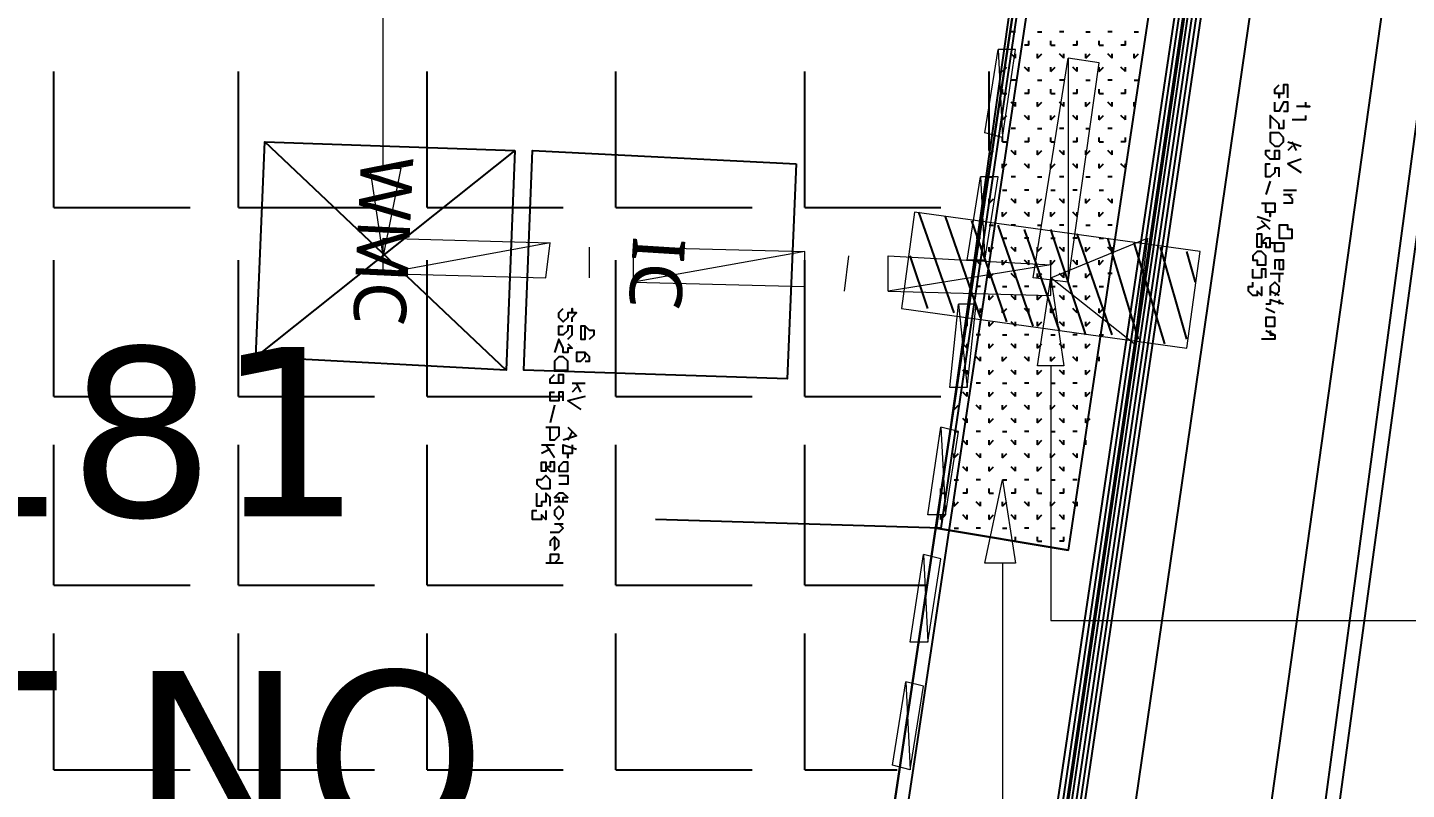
# Model space of a CAD drawing. Header units: inches. Extents: x 5 to 844, y 8 to 596.
# Drawn here: x 370.8 to 411.17, y 225.84 to 248.14 of the extents above; entities that cross this region are included whole.
import ezdxf

# ---------------------------------------------------------------- set-up
doc = ezdxf.new("R2010")
doc.units = ezdxf.units.IN
doc.header["$MEASUREMENT"] = 0
doc.layers.add('PDF_Geometry', color=7, linetype='Continuous', true_color=0x989898)
doc.layers.add('PDF_Text', color=7, linetype='Continuous')
doc.styles.add('PDF Segoe UI', font='segoeui.ttf')
doc.styles.add('PDF Verdana', font='verdana.ttf')

msp = doc.modelspace()

# ---------------------------------------------------------------- linework, layer by layer
at = {"layer": 'PDF_Geometry', "color": 3, "lineweight": 25}
for points in [[(262.93, 62.368), (268.458, 61.597), (334.926, 51.826), (355.882, 48.74), (359.739, 47.969), (376.838, 60.697), (377.481, 64.682), (408.851, 277.072), (409.494, 281.957), (398.052, 297.385), (393.809, 298.028), (395.609, 314.999), (400.237, 314.484), (415.922, 326.055), (437.65, 474.548), (441.249, 499.489), (428.521, 514.789), (423.25, 515.046), (424.536, 537.159), (433.15, 536.902), (448.706, 549.887), (454.877, 591.67)], [(454.62, 591.67), (448.578, 550.015), (433.15, 537.159), (424.407, 537.287), (422.993, 514.789), (428.393, 514.66), (441.121, 499.489), (437.392, 474.548), (415.665, 326.184), (400.237, 314.741), (395.48, 315.256), (393.68, 298.028), (397.923, 297.385), (409.365, 281.829), (408.722, 277.072), (377.353, 64.682), (376.838, 60.826), (359.739, 48.098), (356.396, 48.74), (354.468, 28.17), (360.896, 27.141), (372.724, 12.871)], [(455.006, 591.67), (448.835, 549.758), (433.278, 536.773), (424.793, 536.902), (423.379, 515.174), (428.65, 515.046), (441.506, 499.489), (437.778, 474.548), (416.051, 326.055), (400.366, 314.356), (395.866, 314.87), (394.066, 298.285), (398.18, 297.771), (409.751, 281.957), (409.108, 277.072), (377.738, 64.682), (377.095, 60.568), (359.868, 47.712), (356.654, 48.355), (354.854, 28.427), (361.153, 27.527), (373.239, 12.871)], [(455.134, 591.67), (448.963, 549.758), (433.278, 536.645), (424.922, 536.773), (423.636, 515.303), (428.65, 515.046), (441.635, 499.618), (437.907, 474.548), (416.179, 325.927), (400.366, 314.227), (395.866, 314.613), (394.195, 298.414), (398.18, 297.771), (409.88, 281.957), (409.237, 277.072), (377.867, 64.682), (377.224, 60.568), (359.868, 47.583), (356.782, 48.226), (354.982, 28.556), (361.153, 27.656), (373.367, 12.871)], [(455.263, 591.67), (449.092, 549.63), (433.278, 536.516), (425.05, 536.773), (423.636, 515.431), (428.65, 515.303), (441.764, 499.618), (438.035, 474.548), (416.308, 325.927), (400.366, 314.099), (395.994, 314.613), (394.323, 298.542), (398.18, 298.028), (410.008, 282.086), (409.365, 277.072), (377.995, 64.682), (377.353, 60.44), (359.868, 47.455), (356.911, 48.098), (355.111, 28.684), (361.282, 27.784), (373.496, 12.871)], [(269.872, 340.84), (269.229, 333.512), (395.737, 314.87), (393.937, 298.157), (398.052, 297.642), (409.622, 281.957), (408.98, 277.072), (377.61, 64.682), (377.095, 60.697), (359.868, 47.84), (356.525, 48.483), (354.725, 28.299), (361.025, 27.399), (372.981, 12.871)], [(353.182, 28.17), (354.725, 48.74), (356.139, 48.483), (359.868, 47.969), (376.967, 60.697), (390.466, 152.492), (409.622, 281.957), (398.051, 297.385), (393.295, 297.899), (394.452, 313.97)], [(390.08, 293.142), (390.723, 298.157), (397.923, 297.128), (409.237, 281.829), (404.608, 250.073), (390.08, 152.492), (376.71, 60.826), (359.739, 48.226), (356.268, 48.998), (299.442, 57.097), (261.773, 62.368), (260.358, 62.497), (259.716, 62.625), (260.487, 67.768)], [(415.536, 275.786), (407.051, 212.532), (401.009, 169.849), (401.009, 169.334), (401.009, 168.82), (401.009, 168.434), (401.137, 167.92), (401.266, 167.406), (401.523, 167.02), (401.78, 166.506), (402.037, 166.12), (402.294, 165.863), (402.68, 165.477), (403.066, 165.22), (403.58, 164.963), (403.966, 164.706), (404.48, 164.578), (404.865, 164.449), (404.994, 164.449), (415.022, 163.035), (419.136, 162.52), (419.136, 161.749)]]:
    msp.add_lwpolyline(points, dxfattribs=at)
at = {"layer": 'PDF_Geometry', "color": 1, "lineweight": 25}
for points in [[(420.293, 306.77), (407.437, 212.532), (401.266, 169.849), (401.266, 169.334), (401.266, 168.949), (401.266, 168.434), (401.394, 167.92), (401.523, 167.534), (401.78, 167.149), (402.037, 166.763), (402.294, 166.377), (402.551, 165.992), (402.937, 165.735), (403.323, 165.477), (403.708, 165.22), (404.094, 165.092), (404.48, 164.835), (404.994, 164.835), (405.123, 164.835), (419.265, 162.778)], [(414.251, 275.786), (401.651, 185.791), (387.895, 95.281), (381.595, 54.14), (380.824, 52.726), (379.795, 51.44), (378.767, 50.155), (377.61, 48.998), (376.324, 48.098), (374.91, 47.198), (373.367, 46.555), (371.824, 45.912), (370.282, 45.526), (368.61, 45.398), (366.939, 45.398), (365.396, 45.526), (365.139, 45.526), (342.126, 48.869), (279.129, 58.126), (263.444, 60.183)]]:
    msp.add_lwpolyline(points, dxfattribs=at)
at = {"layer": 'PDF_Geometry', "color": 6, "lineweight": 25}
for points in [[(391.623, 293.014), (392.009, 295.2), (394.066, 294.814), (395.352, 293.4), (404.737, 280.672), (400.366, 250.716), (395.352, 217.289), (392.652, 199.161), (388.666, 199.161)], [(392.138, 292.885), (392.395, 294.685), (394.195, 294.428), (404.48, 280.543), (397.537, 233.488), (389.181, 233.745)], [(385.066, 244.545), (384.809, 238.117), (377.481, 238.502), (377.738, 244.802), (385.066, 244.545)], [(384.809, 238.117), (377.738, 244.802)], [(385.066, 244.545), (377.481, 238.502)], [(393.295, 244.159), (393.037, 237.86), (385.324, 238.117), (385.581, 244.545), (393.295, 244.159)], [(397.923, 239.788), (396.894, 242.745)], [(398.694, 239.659), (397.666, 242.616)], [(399.466, 239.531), (398.437, 242.488)], [(400.237, 239.402), (399.209, 242.359)], [(401.009, 239.274), (399.98, 242.231)], [(401.78, 239.145), (400.751, 242.231)], [(402.551, 239.145), (401.523, 242.102)], [(403.323, 239.017), (402.423, 241.974)], [(404.094, 238.888), (403.194, 241.845)], [(397.152, 239.917), (396.637, 241.459)], [(404.737, 239.017), (403.966, 241.716)], [(404.994, 240.688), (404.737, 241.588)], [(400.751, 240.817), (400.751, 240.817)]]:
    msp.add_lwpolyline(points, dxfattribs=at)
at = {"layer": 'PDF_Geometry', "lineweight": 25}
for points in [[(379.667, 60.954), (381.981, 79.082), (410.908, 278.229)], [(403.708, 249.173), (401.266, 232.845), (397.409, 233.488), (399.723, 249.816), (403.708, 249.173)], [(399.723, 248.016), (399.594, 248.016)], [(399.723, 248.016), (399.723, 248.016)], [(399.723, 248.016), (399.723, 248.016)], [(400.366, 248.016), (400.366, 248.016)], [(400.366, 248.016), (400.494, 248.016)], [(400.366, 248.016), (400.366, 248.016)], [(401.137, 248.016), (401.009, 248.016)], [(401.137, 248.016), (401.137, 248.016)], [(401.137, 248.016), (401.137, 248.016)], [(401.78, 248.016), (401.78, 248.016)], [(401.78, 248.016), (401.908, 248.016)], [(401.78, 248.016), (401.78, 248.016)], [(402.551, 248.016), (402.423, 248.016)], [(402.551, 248.016), (402.551, 248.016)], [(402.551, 248.016), (402.551, 248.016)], [(403.194, 248.016), (403.194, 248.016)], [(403.194, 248.016), (403.323, 248.016)], [(403.194, 248.016), (403.194, 248.016)], [(400.109, 247.63), (399.98, 247.63)], [(400.109, 247.63), (400.109, 247.759)], [(400.109, 247.63), (400.109, 247.63)], [(400.751, 247.63), (400.751, 247.759)], [(400.751, 247.63), (400.88, 247.63)], [(400.751, 247.63), (400.751, 247.63)], [(401.523, 247.63), (401.394, 247.63)], [(401.523, 247.63), (401.523, 247.759)], [(401.523, 247.63), (401.523, 247.63)], [(402.166, 247.63), (402.166, 247.759)], [(402.166, 247.63), (402.294, 247.63)], [(402.166, 247.63), (402.166, 247.63)], [(402.937, 247.63), (402.808, 247.63)], [(402.937, 247.63), (402.937, 247.759)], [(402.937, 247.63), (402.937, 247.63)], [(399.723, 247.245), (399.594, 247.373)], [(399.723, 247.245), (399.723, 247.373)], [(399.723, 247.245), (399.723, 247.373)], [(400.366, 247.245), (400.366, 247.373)], [(400.366, 247.245), (400.494, 247.373)], [(400.366, 247.245), (400.366, 247.373)], [(401.137, 247.245), (401.009, 247.373)], [(401.137, 247.245), (401.137, 247.373)], [(401.137, 247.245), (401.137, 247.373)], [(401.78, 247.245), (401.78, 247.373)], [(401.78, 247.245), (401.908, 247.373)], [(401.78, 247.245), (401.78, 247.373)], [(402.551, 247.245), (402.423, 247.373)], [(402.551, 247.245), (402.551, 247.373)], [(402.551, 247.245), (402.551, 247.373)], [(403.194, 247.245), (403.194, 247.373)], [(403.194, 247.245), (403.323, 247.373)], [(403.194, 247.245), (403.194, 247.373)], [(399.337, 246.859), (399.466, 246.988)], [(400.109, 246.859), (399.98, 246.988)], [(400.109, 246.859), (400.109, 246.988)], [(400.109, 246.859), (400.109, 246.988)], [(400.751, 246.859), (400.751, 246.988)], [(400.751, 246.859), (400.88, 246.988)], [(400.751, 246.859), (400.751, 246.988)], [(401.523, 246.859), (401.394, 246.988)], [(401.523, 246.859), (401.523, 246.988)], [(401.523, 246.859), (401.523, 246.988)], [(402.166, 246.859), (402.166, 246.988)], [(402.166, 246.859), (402.294, 246.988)], [(402.166, 246.859), (402.166, 246.988)], [(402.937, 246.859), (402.808, 246.988)], [(402.937, 246.859), (402.937, 246.988)], [(402.937, 246.859), (402.937, 246.988)], [(399.337, 246.216), (399.337, 246.345)], [(399.723, 246.602), (399.594, 246.602)], [(399.723, 246.602), (399.723, 246.602)], [(399.723, 246.602), (399.723, 246.602)], [(400.109, 246.216), (400.109, 246.345)], [(400.366, 246.602), (400.366, 246.602)], [(400.366, 246.602), (400.494, 246.602)], [(400.366, 246.602), (400.366, 246.602)], [(400.751, 246.216), (400.751, 246.345)], [(401.137, 246.602), (401.009, 246.602)], [(401.137, 246.602), (401.137, 246.602)], [(401.137, 246.602), (401.137, 246.602)], [(401.523, 246.216), (401.523, 246.345)], [(401.78, 246.602), (401.78, 246.602)], [(401.78, 246.602), (401.908, 246.602)], [(401.78, 246.602), (401.78, 246.602)], [(402.166, 246.216), (402.166, 246.345)], [(402.551, 246.602), (402.423, 246.602)], [(402.551, 246.602), (402.551, 246.602)], [(402.551, 246.602), (402.551, 246.602)], [(402.937, 246.216), (402.937, 246.345)], [(403.194, 246.602), (403.194, 246.602)], [(403.194, 246.602), (403.323, 246.602)], [(403.194, 246.602), (403.194, 246.602)], [(399.337, 246.216), (399.466, 246.216)], [(399.337, 246.216), (399.337, 246.216)], [(399.723, 245.831), (399.594, 245.959)], [(399.723, 245.831), (399.723, 245.959)], [(399.723, 245.831), (399.723, 245.959)], [(400.109, 246.216), (399.98, 246.216)], [(400.109, 246.216), (400.109, 246.216)], [(400.366, 245.831), (400.366, 245.959)], [(400.366, 245.831), (400.494, 245.959)], [(400.366, 245.831), (400.366, 245.959)], [(400.751, 246.216), (400.88, 246.216)], [(400.751, 246.216), (400.751, 246.216)], [(401.137, 245.831), (401.009, 245.959)], [(401.137, 245.831), (401.137, 245.959)], [(401.137, 245.831), (401.137, 245.959)], [(401.523, 246.216), (401.394, 246.216)], [(401.523, 246.216), (401.523, 246.216)], [(401.78, 245.831), (401.78, 245.959)], [(401.78, 245.831), (401.908, 245.959)], [(401.78, 245.831), (401.78, 245.959)], [(402.166, 246.216), (402.294, 246.216)], [(402.166, 246.216), (402.166, 246.216)], [(402.551, 245.831), (402.423, 245.959)], [(402.551, 245.831), (402.551, 245.959)], [(402.551, 245.831), (402.551, 245.959)], [(402.937, 246.216), (402.808, 246.216)], [(402.937, 246.216), (402.937, 246.216)], [(403.194, 245.831), (403.194, 245.959)], [(403.194, 245.831), (403.194, 245.959)], [(399.337, 245.445), (399.337, 245.573)], [(399.337, 245.445), (399.466, 245.573)], [(399.337, 245.445), (399.337, 245.573)], [(400.109, 245.445), (399.98, 245.573)], [(400.109, 245.445), (400.109, 245.573)], [(400.109, 245.445), (400.109, 245.573)], [(400.751, 245.445), (400.751, 245.573)], [(400.751, 245.445), (400.88, 245.573)], [(400.751, 245.445), (400.751, 245.573)], [(401.523, 245.445), (401.394, 245.573)], [(401.523, 245.445), (401.523, 245.573)], [(401.523, 245.445), (401.523, 245.573)], [(402.166, 245.445), (402.166, 245.573)], [(402.166, 245.445), (402.294, 245.573)], [(402.166, 245.445), (402.166, 245.573)], [(402.937, 245.445), (402.808, 245.573)], [(402.937, 245.445), (402.937, 245.573)], [(402.937, 245.445), (402.937, 245.573)], [(403.194, 245.831), (403.194, 245.831)], [(399.723, 245.188), (399.594, 245.188)], [(399.723, 245.188), (399.723, 245.188)], [(399.723, 245.188), (399.723, 245.188)], [(400.366, 245.188), (400.366, 245.188)], [(400.366, 245.188), (400.494, 245.188)], [(400.366, 245.188), (400.366, 245.188)], [(401.137, 245.188), (401.009, 245.188)], [(401.137, 245.188), (401.137, 245.188)], [(401.137, 245.188), (401.137, 245.188)], [(401.78, 245.188), (401.78, 245.188)], [(401.78, 245.188), (401.908, 245.188)], [(401.78, 245.188), (401.78, 245.188)], [(402.551, 245.188), (402.423, 245.188)], [(402.551, 245.188), (402.551, 245.188)], [(402.551, 245.188), (402.551, 245.188)], [(399.337, 244.802), (399.337, 244.931)], [(399.337, 244.802), (399.466, 244.802)], [(399.337, 244.802), (399.337, 244.802)], [(400.109, 244.802), (399.98, 244.802)], [(400.109, 244.802), (400.109, 244.931)], [(400.109, 244.802), (400.109, 244.802)], [(400.751, 244.802), (400.751, 244.931)], [(400.751, 244.802), (400.88, 244.802)], [(400.751, 244.802), (400.751, 244.802)], [(401.523, 244.802), (401.394, 244.802)], [(401.523, 244.802), (401.523, 244.931)], [(401.523, 244.802), (401.523, 244.802)], [(402.166, 244.802), (402.166, 244.931)], [(402.166, 244.802), (402.294, 244.802)], [(402.166, 244.802), (402.166, 244.802)], [(402.937, 244.802), (402.808, 244.802)], [(402.937, 244.802), (402.937, 244.931)], [(402.937, 244.802), (402.937, 244.802)], [(398.951, 244.416), (399.08, 244.545)], [(398.951, 244.416), (398.951, 244.416)], [(398.951, 244.416), (398.951, 244.416)], [(399.723, 244.416), (399.594, 244.545)], [(399.723, 244.416), (399.723, 244.545)], [(399.723, 244.416), (399.723, 244.545)], [(400.366, 244.416), (400.366, 244.545)], [(400.366, 244.416), (400.494, 244.545)], [(400.366, 244.416), (400.366, 244.545)], [(401.137, 244.416), (401.009, 244.545)], [(401.137, 244.416), (401.137, 244.545)], [(401.137, 244.416), (401.137, 244.545)], [(401.78, 244.416), (401.78, 244.545)], [(401.78, 244.416), (401.908, 244.545)], [(401.78, 244.416), (401.78, 244.545)], [(402.551, 244.416), (402.423, 244.545)], [(402.551, 244.416), (402.551, 244.545)], [(402.551, 244.416), (402.551, 244.545)], [(399.337, 244.031), (399.337, 244.159)], [(399.337, 244.031), (399.466, 244.159)], [(399.337, 244.031), (399.337, 244.159)], [(400.109, 244.031), (399.98, 244.159)], [(400.109, 244.031), (400.109, 244.159)], [(400.109, 244.031), (400.109, 244.159)], [(400.751, 244.031), (400.751, 244.159)], [(400.751, 244.031), (400.88, 244.159)], [(400.751, 244.031), (400.751, 244.159)], [(401.523, 244.031), (401.394, 244.159)], [(401.523, 244.031), (401.523, 244.159)], [(401.523, 244.031), (401.523, 244.159)], [(402.166, 244.031), (402.166, 244.159)], [(402.166, 244.031), (402.294, 244.159)], [(402.166, 244.031), (402.166, 244.159)], [(402.937, 244.031), (402.808, 244.159)], [(402.937, 244.031), (402.937, 244.159)], [(402.937, 244.031), (402.937, 244.159)], [(398.951, 243.774), (398.951, 243.774)], [(398.951, 243.774), (399.08, 243.774)], [(398.951, 243.774), (398.951, 243.774)], [(399.723, 243.774), (399.594, 243.774)], [(399.723, 243.774), (399.723, 243.774)], [(399.723, 243.774), (399.723, 243.774)], [(400.366, 243.774), (400.366, 243.774)], [(400.366, 243.774), (400.494, 243.774)], [(400.366, 243.774), (400.366, 243.774)], [(401.137, 243.774), (401.009, 243.774)], [(401.137, 243.774), (401.137, 243.774)], [(401.137, 243.774), (401.137, 243.774)], [(401.78, 243.774), (401.78, 243.774)], [(401.78, 243.774), (401.908, 243.774)], [(401.78, 243.774), (401.78, 243.774)], [(402.551, 243.774), (402.423, 243.774)], [(402.551, 243.774), (402.551, 243.774)], [(402.551, 243.774), (402.551, 243.774)], [(398.951, 243.002), (398.951, 243.131)], [(398.951, 243.002), (399.08, 243.131)], [(398.951, 243.002), (398.951, 243.131)], [(399.337, 243.388), (399.337, 243.388)], [(399.337, 243.388), (399.466, 243.388)], [(399.337, 243.388), (399.337, 243.388)], [(399.723, 243.002), (399.594, 243.131)], [(399.723, 243.002), (399.723, 243.131)], [(399.723, 243.002), (399.723, 243.131)], [(400.109, 243.388), (399.98, 243.388)], [(400.109, 243.388), (400.109, 243.388)], [(400.109, 243.388), (400.109, 243.388)], [(400.366, 243.002), (400.366, 243.131)], [(400.366, 243.002), (400.494, 243.131)], [(400.366, 243.002), (400.366, 243.131)], [(400.751, 243.388), (400.751, 243.388)], [(400.751, 243.388), (400.88, 243.388)], [(400.751, 243.388), (400.751, 243.388)], [(401.137, 243.002), (401.009, 243.131)], [(401.137, 243.002), (401.137, 243.131)], [(401.137, 243.002), (401.137, 243.131)], [(401.523, 243.388), (401.394, 243.388)], [(401.523, 243.388), (401.523, 243.388)], [(401.523, 243.388), (401.523, 243.388)], [(401.78, 243.002), (401.78, 243.131)], [(401.78, 243.002), (401.908, 243.131)], [(401.78, 243.002), (401.78, 243.131)], [(402.166, 243.388), (402.166, 243.388)], [(402.166, 243.388), (402.294, 243.388)], [(402.166, 243.388), (402.166, 243.388)], [(402.551, 243.002), (402.423, 243.131)], [(402.551, 243.002), (402.551, 243.131)], [(402.551, 243.002), (402.551, 243.131)], [(402.808, 243.388), (402.808, 243.388)], [(402.937, 243.388), (402.937, 243.388)], [(399.337, 242.616), (399.337, 242.745)], [(399.337, 242.616), (399.466, 242.745)], [(399.337, 242.616), (399.337, 242.745)], [(400.109, 242.616), (399.98, 242.745)], [(400.109, 242.616), (400.109, 242.745)], [(400.109, 242.616), (400.109, 242.745)], [(400.751, 242.616), (400.751, 242.745)], [(400.751, 242.616), (400.88, 242.745)], [(400.751, 242.616), (400.751, 242.745)], [(401.523, 242.616), (401.394, 242.745)], [(401.523, 242.616), (401.523, 242.745)], [(401.523, 242.616), (401.523, 242.745)], [(402.166, 242.616), (402.166, 242.745)], [(402.166, 242.616), (402.294, 242.745)], [(402.166, 242.616), (402.166, 242.745)], [(398.951, 242.359), (398.951, 242.359)], [(398.951, 242.359), (399.08, 242.359)], [(398.951, 242.359), (398.951, 242.359)], [(399.723, 242.359), (399.594, 242.359)], [(399.723, 242.359), (399.723, 242.359)], [(399.723, 242.359), (399.723, 242.359)], [(400.366, 242.359), (400.366, 242.359)], [(400.366, 242.359), (400.494, 242.359)], [(400.366, 242.359), (400.366, 242.359)], [(401.137, 242.359), (401.009, 242.359)], [(401.137, 242.359), (401.137, 242.359)], [(401.137, 242.359), (401.137, 242.359)], [(401.78, 242.359), (401.78, 242.359)], [(401.78, 242.359), (401.908, 242.359)], [(401.78, 242.359), (401.78, 242.359)], [(402.551, 242.359), (402.423, 242.359)], [(402.551, 242.359), (402.551, 242.359)], [(402.551, 242.359), (402.551, 242.359)], [(398.694, 241.974), (398.566, 241.974)], [(398.694, 241.974), (398.694, 241.974)], [(398.694, 241.974), (398.694, 241.974)], [(399.337, 241.974), (399.337, 241.974)], [(399.337, 241.974), (399.466, 241.974)], [(399.337, 241.974), (399.337, 241.974)], [(400.109, 241.974), (399.98, 241.974)], [(400.109, 241.974), (400.109, 241.974)], [(400.109, 241.974), (400.109, 241.974)], [(400.751, 241.974), (400.751, 241.974)], [(400.751, 241.974), (400.88, 241.974)], [(400.751, 241.974), (400.751, 241.974)], [(401.523, 241.974), (401.394, 241.974)], [(401.523, 241.974), (401.523, 241.974)], [(401.523, 241.974), (401.523, 241.974)], [(402.166, 241.974), (402.166, 241.974)], [(402.166, 241.974), (402.294, 241.974)], [(402.166, 241.974), (402.166, 241.974)], [(398.951, 241.588), (398.951, 241.716)], [(398.951, 241.588), (399.08, 241.716)], [(398.951, 241.588), (398.951, 241.716)], [(399.723, 241.588), (399.594, 241.716)], [(399.723, 241.588), (399.723, 241.716)], [(399.723, 241.588), (399.723, 241.716)], [(400.366, 241.588), (400.366, 241.716)], [(400.366, 241.588), (400.494, 241.716)], [(400.366, 241.588), (400.366, 241.716)], [(401.137, 241.588), (401.009, 241.716)], [(401.137, 241.588), (401.137, 241.716)], [(401.137, 241.588), (401.137, 241.716)], [(401.78, 241.588), (401.78, 241.716)], [(401.78, 241.588), (401.908, 241.716)], [(401.78, 241.588), (401.78, 241.716)], [(402.551, 241.588), (402.423, 241.716)], [(402.551, 241.588), (402.551, 241.716)], [(402.551, 241.588), (402.551, 241.716)], [(398.694, 241.202), (398.566, 241.331)], [(398.694, 241.202), (398.694, 241.331)], [(398.694, 241.202), (398.694, 241.331)], [(399.337, 241.202), (399.337, 241.331)], [(399.337, 241.202), (399.466, 241.331)], [(399.337, 241.202), (399.337, 241.331)], [(400.109, 241.202), (399.98, 241.331)], [(400.109, 241.202), (400.109, 241.331)], [(400.109, 241.202), (400.109, 241.331)], [(400.751, 241.202), (400.751, 241.331)], [(400.751, 241.202), (400.88, 241.331)], [(400.751, 241.202), (400.751, 241.331)], [(401.523, 241.202), (401.394, 241.331)], [(401.523, 241.202), (401.523, 241.331)], [(401.523, 241.202), (401.523, 241.331)], [(402.166, 241.202), (402.166, 241.331)], [(402.166, 241.202), (402.294, 241.331)], [(402.166, 241.202), (402.166, 241.331)], [(398.951, 240.945), (398.951, 240.945)], [(398.951, 240.817), (399.08, 240.945)], [(398.951, 240.817), (398.951, 240.945)], [(399.723, 240.817), (399.594, 240.945)], [(399.723, 240.945), (399.723, 240.945)], [(399.723, 240.817), (399.723, 240.945)], [(400.366, 240.945), (400.366, 240.945)], [(400.366, 240.817), (400.494, 240.945)], [(400.366, 240.817), (400.366, 240.945)], [(401.137, 240.817), (401.009, 240.945)], [(401.137, 240.945), (401.137, 240.945)], [(401.137, 240.817), (401.137, 240.945)], [(401.78, 240.945), (401.78, 240.945)], [(401.78, 240.817), (401.908, 240.945)], [(401.78, 240.817), (401.78, 240.945)], [(402.551, 240.945), (402.423, 240.945)], [(398.694, 240.559), (398.566, 240.559)], [(398.694, 240.559), (398.694, 240.559)], [(398.694, 240.559), (398.694, 240.559)], [(398.951, 240.174), (398.951, 240.302)], [(398.951, 240.174), (399.08, 240.302)], [(398.951, 240.174), (398.951, 240.302)], [(399.337, 240.559), (399.337, 240.559)], [(399.337, 240.559), (399.466, 240.559)], [(399.337, 240.559), (399.337, 240.559)], [(399.723, 240.174), (399.594, 240.302)], [(399.723, 240.174), (399.723, 240.302)], [(399.723, 240.174), (399.723, 240.302)], [(400.109, 240.559), (399.98, 240.559)], [(400.109, 240.559), (400.109, 240.559)], [(400.109, 240.559), (400.109, 240.559)], [(400.366, 240.174), (400.366, 240.302)], [(400.366, 240.174), (400.494, 240.302)], [(400.366, 240.174), (400.366, 240.302)], [(400.751, 240.559), (400.751, 240.559)], [(400.751, 240.559), (400.88, 240.559)], [(400.751, 240.559), (400.751, 240.559)], [(401.137, 240.174), (401.009, 240.302)], [(401.137, 240.174), (401.137, 240.302)], [(401.137, 240.174), (401.137, 240.302)], [(401.523, 240.559), (401.394, 240.559)], [(401.523, 240.559), (401.523, 240.559)], [(401.523, 240.559), (401.523, 240.559)], [(401.78, 240.174), (401.78, 240.302)], [(401.78, 240.174), (401.908, 240.302)], [(401.78, 240.174), (401.78, 240.302)], [(402.166, 240.559), (402.166, 240.559)], [(402.166, 240.559), (402.294, 240.559)], [(402.166, 240.559), (402.166, 240.559)], [(398.694, 239.788), (398.566, 239.917)], [(398.694, 239.788), (398.694, 239.917)], [(398.694, 239.788), (398.694, 239.917)], [(399.337, 239.788), (399.337, 239.917)], [(399.337, 239.788), (399.466, 239.917)], [(399.337, 239.788), (399.337, 239.917)], [(400.109, 239.788), (399.98, 239.917)], [(400.109, 239.788), (400.109, 239.917)], [(400.109, 239.788), (400.109, 239.917)], [(400.751, 239.788), (400.751, 239.917)], [(400.751, 239.788), (400.88, 239.917)], [(400.751, 239.788), (400.751, 239.917)], [(401.523, 239.788), (401.394, 239.917)], [(401.523, 239.788), (401.523, 239.917)], [(401.523, 239.788), (401.523, 239.917)], [(402.166, 239.788), (402.166, 239.917)], [(402.166, 239.788), (402.294, 239.917)], [(402.166, 239.788), (402.166, 239.917)], [(398.309, 239.531), (398.309, 239.531)], [(398.309, 239.402), (398.309, 239.531)], [(398.309, 239.402), (398.309, 239.531)], [(398.951, 239.531), (398.951, 239.531)], [(398.951, 239.402), (399.08, 239.531)], [(398.951, 239.402), (398.951, 239.531)], [(399.723, 239.402), (399.594, 239.531)], [(399.723, 239.531), (399.723, 239.531)], [(399.723, 239.402), (399.723, 239.531)], [(400.366, 239.531), (400.366, 239.531)], [(400.366, 239.402), (400.494, 239.531)], [(400.366, 239.402), (400.366, 239.531)], [(401.137, 239.402), (401.009, 239.531)], [(401.137, 239.531), (401.137, 239.531)], [(401.137, 239.402), (401.137, 239.531)], [(401.78, 239.531), (401.78, 239.531)], [(401.78, 239.402), (401.908, 239.531)], [(401.78, 239.402), (401.78, 239.531)], [(398.694, 239.145), (398.566, 239.145)], [(398.694, 239.145), (398.694, 239.145)], [(398.694, 239.145), (398.694, 239.145)], [(399.337, 239.145), (399.337, 239.145)], [(399.337, 239.145), (399.466, 239.145)], [(399.337, 239.145), (399.337, 239.145)], [(400.109, 239.145), (399.98, 239.145)], [(400.109, 239.145), (400.109, 239.145)], [(400.109, 239.145), (400.109, 239.145)], [(400.751, 239.145), (400.751, 239.145)], [(400.751, 239.145), (400.88, 239.145)], [(400.751, 239.145), (400.751, 239.145)], [(401.523, 239.145), (401.394, 239.145)], [(401.523, 239.145), (401.523, 239.145)], [(401.523, 239.145), (401.523, 239.145)], [(402.166, 239.145), (402.166, 239.145)], [(402.166, 239.145), (402.294, 239.145)], [(402.166, 239.145), (402.166, 239.145)], [(398.309, 238.759), (398.18, 238.888)], [(398.309, 238.759), (398.309, 238.888)], [(398.309, 238.759), (398.309, 238.888)], [(398.951, 238.759), (398.951, 238.888)], [(398.951, 238.759), (399.08, 238.888)], [(398.951, 238.759), (398.951, 238.888)], [(399.723, 238.759), (399.594, 238.888)], [(399.723, 238.759), (399.723, 238.888)], [(399.723, 238.759), (399.723, 238.888)], [(400.366, 238.759), (400.366, 238.888)], [(400.366, 238.759), (400.494, 238.888)], [(400.366, 238.759), (400.366, 238.888)], [(401.137, 238.759), (401.009, 238.888)], [(401.137, 238.759), (401.137, 238.888)], [(401.137, 238.759), (401.137, 238.888)], [(401.78, 238.759), (401.78, 238.888)], [(401.78, 238.759), (401.908, 238.888)], [(401.78, 238.759), (401.78, 238.888)], [(398.694, 238.374), (398.566, 238.502)], [(398.694, 238.374), (398.694, 238.502)], [(398.694, 238.374), (398.694, 238.502)], [(399.337, 238.374), (399.337, 238.502)], [(399.337, 238.374), (399.466, 238.502)], [(399.337, 238.374), (399.337, 238.502)], [(400.109, 238.374), (399.98, 238.502)], [(400.109, 238.374), (400.109, 238.502)], [(400.109, 238.374), (400.109, 238.502)], [(400.751, 238.374), (400.751, 238.502)], [(400.751, 238.374), (400.88, 238.502)], [(400.751, 238.374), (400.751, 238.502)], [(401.523, 238.374), (401.394, 238.502)], [(401.523, 238.374), (401.523, 238.502)], [(401.523, 238.374), (401.523, 238.502)], [(402.166, 238.374), (402.166, 238.502)], [(398.309, 237.988), (398.18, 238.117)], [(398.309, 238.117), (398.309, 238.117)], [(398.309, 237.988), (398.309, 238.117)], [(398.951, 238.117), (398.951, 238.117)], [(398.951, 237.988), (399.08, 238.117)], [(398.951, 237.988), (398.951, 238.117)], [(399.723, 237.988), (399.594, 238.117)], [(399.723, 238.117), (399.723, 238.117)], [(399.723, 237.988), (399.723, 238.117)], [(400.366, 238.117), (400.366, 238.117)], [(400.366, 237.988), (400.494, 238.117)], [(400.366, 237.988), (400.366, 238.117)], [(401.137, 237.988), (401.009, 238.117)], [(401.137, 238.117), (401.137, 238.117)], [(401.137, 237.988), (401.137, 238.117)], [(401.78, 238.117), (401.78, 238.117)], [(401.78, 237.988), (401.908, 238.117)], [(401.78, 237.988), (401.78, 238.117)], [(398.309, 237.345), (398.18, 237.474)], [(398.309, 237.345), (398.309, 237.474)], [(398.309, 237.345), (398.309, 237.474)], [(398.694, 237.731), (398.566, 237.731)], [(398.694, 237.731), (398.694, 237.731)], [(398.694, 237.731), (398.694, 237.731)], [(398.951, 237.345), (398.951, 237.474)], [(398.951, 237.345), (399.08, 237.474)], [(398.951, 237.345), (398.951, 237.474)], [(399.337, 237.731), (399.337, 237.731)], [(399.337, 237.731), (399.466, 237.731)], [(399.337, 237.731), (399.337, 237.731)], [(399.723, 237.345), (399.594, 237.474)], [(399.723, 237.345), (399.723, 237.474)], [(399.723, 237.345), (399.723, 237.474)], [(400.109, 237.731), (399.98, 237.731)], [(400.109, 237.731), (400.109, 237.731)], [(400.109, 237.731), (400.109, 237.731)], [(400.366, 237.345), (400.366, 237.474)], [(400.366, 237.345), (400.494, 237.474)], [(400.366, 237.345), (400.366, 237.474)], [(400.751, 237.731), (400.751, 237.731)], [(400.751, 237.731), (400.88, 237.731)], [(400.751, 237.731), (400.751, 237.731)], [(401.137, 237.345), (401.009, 237.474)], [(401.137, 237.345), (401.137, 237.474)], [(401.137, 237.345), (401.137, 237.474)], [(401.523, 237.731), (401.394, 237.731)], [(401.523, 237.731), (401.523, 237.731)], [(401.523, 237.731), (401.523, 237.731)], [(401.78, 237.345), (401.78, 237.474)], [(401.78, 237.345), (401.908, 237.474)], [(401.78, 237.345), (401.78, 237.474)], [(397.923, 236.96), (397.923, 237.088)], [(397.923, 236.96), (398.051, 237.088)], [(397.923, 236.96), (397.923, 237.088)], [(398.694, 236.96), (398.566, 237.088)], [(398.694, 236.96), (398.694, 237.088)], [(398.694, 236.96), (398.694, 237.088)], [(399.337, 236.96), (399.337, 237.088)], [(399.337, 236.96), (399.466, 237.088)], [(399.337, 236.96), (399.337, 237.088)], [(400.109, 236.96), (399.98, 237.088)], [(400.109, 236.96), (400.109, 237.088)], [(400.109, 236.96), (400.109, 237.088)], [(400.751, 236.96), (400.751, 237.088)], [(400.751, 236.96), (400.88, 237.088)], [(400.751, 236.96), (400.751, 237.088)], [(401.523, 236.96), (401.394, 237.088)], [(401.523, 236.96), (401.523, 237.088)], [(401.523, 236.96), (401.523, 237.088)], [(398.309, 236.574), (398.18, 236.702)], [(398.309, 236.702), (398.309, 236.702)], [(398.309, 236.574), (398.309, 236.702)], [(398.951, 236.702), (398.951, 236.702)], [(398.951, 236.574), (399.08, 236.702)], [(398.951, 236.574), (398.951, 236.702)], [(399.723, 236.574), (399.594, 236.702)], [(399.723, 236.702), (399.723, 236.702)], [(399.723, 236.574), (399.723, 236.702)], [(400.366, 236.702), (400.366, 236.702)], [(400.366, 236.574), (400.494, 236.702)], [(400.366, 236.574), (400.366, 236.702)], [(401.137, 236.574), (401.009, 236.702)], [(401.137, 236.702), (401.137, 236.702)], [(401.137, 236.574), (401.137, 236.702)], [(401.78, 236.702), (401.78, 236.702)], [(401.78, 236.574), (401.908, 236.702)], [(401.78, 236.574), (401.78, 236.702)], [(397.923, 236.317), (397.923, 236.317)], [(397.923, 236.317), (398.051, 236.317)], [(397.923, 236.317), (397.923, 236.317)], [(398.694, 236.317), (398.566, 236.317)], [(398.694, 236.317), (398.694, 236.317)], [(398.694, 236.317), (398.694, 236.317)], [(399.337, 236.317), (399.337, 236.317)], [(399.337, 236.317), (399.466, 236.317)], [(399.337, 236.317), (399.337, 236.317)], [(400.109, 236.317), (399.98, 236.317)], [(400.109, 236.317), (400.109, 236.317)], [(400.109, 236.317), (400.109, 236.317)], [(400.751, 236.317), (400.751, 236.317)], [(400.751, 236.317), (400.88, 236.317)], [(400.751, 236.317), (400.751, 236.317)], [(401.523, 236.317), (401.394, 236.317)], [(401.523, 236.317), (401.523, 236.317)], [(401.523, 236.317), (401.523, 236.317)], [(398.309, 235.931), (398.18, 236.06)], [(398.309, 235.931), (398.309, 236.06)], [(398.309, 235.931), (398.309, 236.06)], [(398.951, 235.931), (398.951, 236.06)], [(398.951, 235.931), (399.08, 236.06)], [(398.951, 235.931), (398.951, 236.06)], [(399.723, 235.931), (399.594, 236.06)], [(399.723, 235.931), (399.723, 236.06)], [(399.723, 235.931), (399.723, 236.06)], [(400.366, 235.931), (400.366, 236.06)], [(400.366, 235.931), (400.494, 236.06)], [(400.366, 235.931), (400.366, 236.06)], [(401.137, 235.931), (401.009, 236.06)], [(401.137, 235.931), (401.137, 236.06)], [(401.137, 235.931), (401.137, 236.06)], [(401.78, 235.931), (401.78, 236.06)], [(397.923, 235.545), (397.923, 235.674)], [(397.923, 235.545), (398.051, 235.674)], [(397.923, 235.545), (397.923, 235.674)], [(398.694, 235.545), (398.566, 235.674)], [(398.694, 235.545), (398.694, 235.674)], [(398.694, 235.545), (398.694, 235.674)], [(399.337, 235.545), (399.337, 235.674)], [(399.337, 235.545), (399.466, 235.674)], [(399.337, 235.545), (399.337, 235.674)], [(400.109, 235.545), (399.98, 235.674)], [(400.109, 235.545), (400.109, 235.674)], [(400.109, 235.545), (400.109, 235.674)], [(400.751, 235.545), (400.751, 235.674)], [(400.751, 235.545), (400.88, 235.674)], [(400.751, 235.545), (400.751, 235.674)], [(401.523, 235.545), (401.394, 235.674)], [(401.523, 235.545), (401.523, 235.674)], [(401.523, 235.545), (401.523, 235.674)], [(397.666, 235.288), (397.666, 235.288)], [(398.309, 235.16), (398.18, 235.288)], [(398.309, 235.16), (398.309, 235.288)], [(398.309, 235.16), (398.309, 235.288)], [(398.951, 235.16), (398.951, 235.288)], [(398.951, 235.16), (399.08, 235.288)], [(398.951, 235.16), (398.951, 235.288)], [(399.723, 235.16), (399.594, 235.288)], [(399.723, 235.16), (399.723, 235.288)], [(399.723, 235.16), (399.723, 235.288)], [(400.366, 235.16), (400.366, 235.288)], [(400.366, 235.16), (400.494, 235.288)], [(400.366, 235.16), (400.366, 235.288)], [(401.137, 235.16), (401.009, 235.288)], [(401.137, 235.16), (401.137, 235.288)], [(401.137, 235.16), (401.137, 235.288)], [(397.537, 234.517), (397.537, 234.645)], [(397.923, 234.903), (397.923, 234.903)], [(397.923, 234.903), (398.051, 234.903)], [(397.923, 234.903), (397.923, 234.903)], [(398.309, 234.517), (398.309, 234.645)], [(398.694, 234.903), (398.566, 234.903)], [(398.694, 234.903), (398.694, 234.903)], [(398.694, 234.903), (398.694, 234.903)], [(398.951, 234.517), (398.951, 234.645)], [(399.337, 234.903), (399.337, 234.903)], [(399.337, 234.903), (399.466, 234.903)], [(399.337, 234.903), (399.337, 234.903)], [(399.723, 234.517), (399.723, 234.645)], [(400.109, 234.903), (399.98, 234.903)], [(400.109, 234.903), (400.109, 234.903)], [(400.109, 234.903), (400.109, 234.903)], [(400.366, 234.517), (400.366, 234.645)], [(400.751, 234.903), (400.751, 234.903)], [(400.751, 234.903), (400.88, 234.903)], [(400.751, 234.903), (400.751, 234.903)], [(401.137, 234.517), (401.137, 234.645)], [(401.523, 234.903), (401.394, 234.903)], [(401.523, 234.903), (401.523, 234.903)], [(401.523, 234.903), (401.523, 234.903)], [(397.537, 234.517), (397.666, 234.517)], [(397.537, 234.517), (397.537, 234.517)], [(397.923, 234.131), (397.923, 234.26)], [(397.923, 234.131), (398.051, 234.26)], [(397.923, 234.131), (397.923, 234.26)], [(398.309, 234.517), (398.18, 234.517)], [(398.309, 234.517), (398.309, 234.517)], [(398.694, 234.131), (398.566, 234.26)], [(398.694, 234.131), (398.694, 234.26)], [(398.694, 234.131), (398.694, 234.26)], [(398.951, 234.517), (399.08, 234.517)], [(398.951, 234.517), (398.951, 234.517)], [(399.337, 234.131), (399.337, 234.26)], [(399.337, 234.131), (399.466, 234.26)], [(399.337, 234.131), (399.337, 234.26)], [(399.723, 234.517), (399.594, 234.517)], [(399.723, 234.517), (399.723, 234.517)], [(400.109, 234.131), (399.98, 234.26)], [(400.109, 234.131), (400.109, 234.26)], [(400.109, 234.131), (400.109, 234.26)], [(400.366, 234.517), (400.494, 234.517)], [(400.366, 234.517), (400.366, 234.517)], [(400.751, 234.131), (400.751, 234.26)], [(400.751, 234.131), (400.88, 234.26)], [(400.751, 234.131), (400.751, 234.26)], [(401.137, 234.517), (401.009, 234.517)], [(401.137, 234.517), (401.137, 234.517)], [(401.523, 234.131), (401.394, 234.26)], [(401.523, 234.131), (401.523, 234.26)], [(401.523, 234.131), (401.523, 234.26)], [(397.537, 233.745), (397.537, 233.874)], [(397.537, 233.745), (397.666, 233.874)], [(397.537, 233.745), (397.537, 233.874)], [(398.309, 233.745), (398.18, 233.874)], [(398.309, 233.745), (398.309, 233.874)], [(398.309, 233.745), (398.309, 233.874)], [(398.951, 233.745), (398.951, 233.874)], [(398.951, 233.745), (399.08, 233.874)], [(398.951, 233.745), (398.951, 233.874)], [(399.723, 233.745), (399.594, 233.874)], [(399.723, 233.745), (399.723, 233.874)], [(399.723, 233.745), (399.723, 233.874)], [(400.366, 233.745), (400.366, 233.874)], [(400.366, 233.745), (400.494, 233.874)], [(400.366, 233.745), (400.366, 233.874)], [(401.137, 233.745), (401.009, 233.874)], [(401.137, 233.745), (401.137, 233.874)], [(401.137, 233.745), (401.137, 233.874)], [(397.409, 233.488), (401.266, 232.845)], [(397.923, 233.488), (397.923, 233.488)], [(397.923, 233.488), (398.051, 233.488)], [(397.923, 233.488), (397.923, 233.488)], [(398.694, 233.488), (398.566, 233.488)], [(398.694, 233.488), (398.694, 233.488)], [(398.694, 233.488), (398.694, 233.488)], [(399.337, 233.488), (399.337, 233.488)], [(399.337, 233.488), (399.466, 233.488)], [(399.337, 233.488), (399.337, 233.488)], [(400.109, 233.488), (399.98, 233.488)], [(400.109, 233.488), (400.109, 233.488)], [(400.109, 233.488), (400.109, 233.488)], [(400.751, 233.488), (400.751, 233.488)], [(400.751, 233.488), (400.88, 233.488)], [(400.751, 233.488), (400.751, 233.488)], [(401.394, 233.488), (401.394, 233.488)], [(399.594, 233.103), (399.594, 233.103)], [(399.723, 233.103), (399.723, 233.231)], [(399.723, 233.103), (399.723, 233.103)], [(400.366, 233.103), (400.366, 233.231)], [(400.366, 233.103), (400.494, 233.103)], [(400.366, 233.103), (400.366, 233.103)], [(401.137, 233.103), (401.009, 233.103)], [(401.137, 233.103), (401.137, 233.231)], [(401.137, 233.103), (401.137, 233.103)]]:
    msp.add_lwpolyline(points, dxfattribs=at)
at = {"layer": 'PDF_Geometry', "color": 7, "lineweight": 0}
for points in [[(381.21, 244.031), (381.21, 262.544), (372.339, 262.544)], [(381.724, 244.031), (381.21, 241.459), (380.824, 244.031), (381.724, 244.031)], [(400.366, 238.245), (400.751, 240.817), (401.137, 238.245), (400.366, 238.245)], [(400.751, 238.245), (400.751, 230.788), (420.55, 230.788)], [(398.823, 232.46), (399.337, 234.903), (399.723, 232.46), (398.823, 232.46)], [(399.337, 232.46), (399.337, 199.162), (389.181, 199.162)]]:
    msp.add_lwpolyline(points, dxfattribs=at)
at = {"layer": 'PDF_Geometry', "color": 7, "lineweight": 25}
for points in [[(399.98, 250.845), (393.937, 210.475), (336.855, 212.661), (342.769, 252.902), (399.98, 250.845)], [(342.769, 252.902), (336.855, 212.661), (393.937, 210.475), (399.98, 250.845), (342.769, 252.902)], [(407.694, 246.088), (407.694, 246.216), (407.694, 246.345), (407.694, 246.473), (407.565, 246.473), (407.565, 246.345), (407.565, 246.216), (407.437, 246.216), (407.437, 246.088), (407.437, 246.216), (407.308, 246.216), (407.308, 246.345), (407.437, 246.473)], [(407.565, 245.702), (407.694, 245.702), (407.694, 245.831), (407.694, 245.959), (407.565, 245.959), (407.437, 245.702), (407.308, 245.702), (407.308, 245.831), (407.308, 245.959)], [(408.208, 245.959), (408.208, 245.831), (408.337, 245.831), (407.951, 245.831)], [(407.565, 245.445), (407.565, 245.316), (407.565, 245.188), (407.437, 245.188), (407.437, 245.316), (407.18, 245.573), (407.18, 245.188)], [(408.208, 245.573), (408.208, 245.445), (407.822, 245.445)], [(407.565, 244.931), (407.437, 245.059), (407.308, 245.059), (407.18, 245.059), (407.18, 244.931), (407.18, 244.802), (407.308, 244.673), (407.437, 244.673), (407.565, 244.802), (407.565, 244.931)], [(407.694, 244.802), (408.08, 244.673)], [(407.822, 244.673), (407.694, 244.545)], [(407.951, 244.545), (407.822, 244.802)], [(407.308, 244.288), (407.308, 244.416), (407.308, 244.545), (407.437, 244.545), (407.437, 244.416), (407.437, 244.288), (407.308, 244.288), (407.18, 244.288), (407.051, 244.416), (407.051, 244.545), (407.18, 244.545)], [(408.08, 244.288), (407.694, 244.159), (408.08, 243.902)], [(407.437, 243.774), (407.437, 244.031), (407.308, 244.031), (407.308, 243.902), (407.18, 243.774), (407.051, 243.774), (407.051, 243.902), (407.051, 244.031), (407.051, 244.159), (407.18, 244.159)], [(407.18, 243.645), (407.051, 243.259)], [(407.565, 243.388), (407.951, 243.388)], [(407.565, 243.259), (407.822, 243.259)], [(407.694, 243.259), (407.822, 243.131), (407.822, 243.002), (407.694, 243.002), (407.565, 243.002)], [(406.923, 243.002), (407.308, 243.002), (407.308, 242.745), (407.18, 242.745), (407.18, 242.616), (407.18, 242.745), (407.051, 242.745), (407.051, 242.874), (407.051, 243.002)], [(406.794, 242.616), (407.18, 242.488)], [(407.051, 242.359), (406.794, 242.231)], [(407.18, 242.231), (406.923, 242.488)], [(407.822, 242.102), (407.822, 242.231), (407.694, 242.231), (407.694, 242.359), (407.565, 242.359), (407.437, 242.359), (407.437, 242.231), (407.437, 242.102), (407.437, 241.974), (407.565, 241.974), (407.694, 241.974), (407.822, 241.974), (407.822, 242.102)], [(407.18, 241.845), (407.18, 241.974), (407.051, 241.974), (406.923, 241.845), (406.923, 241.716), (406.794, 241.716), (406.794, 241.845), (406.794, 241.974), (406.794, 242.102), (406.923, 242.102), (406.923, 241.974), (406.923, 241.845), (407.051, 241.845), (407.051, 241.716), (407.18, 241.716), (407.18, 241.845)], [(407.18, 241.845), (407.565, 241.845), (407.565, 241.716), (407.565, 241.588), (407.437, 241.588), (407.308, 241.588), (407.308, 241.716), (407.308, 241.845), (407.437, 241.845)], [(407.051, 241.331), (407.051, 241.459), (406.923, 241.588), (406.794, 241.588), (406.665, 241.459), (406.665, 241.331), (406.794, 241.331), (406.794, 241.202), (406.923, 241.202), (407.051, 241.202), (407.051, 241.331)], [(407.051, 240.817), (407.051, 241.074), (406.923, 241.074), (406.923, 240.945), (406.923, 240.817), (406.794, 240.817), (406.665, 240.817), (406.665, 240.945), (406.665, 241.074)], [(407.437, 241.331), (407.437, 241.074), (407.565, 241.074), (407.565, 241.202), (407.565, 241.331), (407.437, 241.331), (407.308, 241.331), (407.308, 241.202), (407.308, 241.074)], [(406.923, 240.559), (406.923, 240.302), (406.794, 240.431), (406.794, 240.302), (406.665, 240.302), (406.537, 240.431), (406.537, 240.559), (406.665, 240.559), (406.665, 240.688)], [(407.18, 240.945), (407.565, 240.945)], [(407.308, 240.302), (407.437, 240.431), (407.437, 240.559), (407.308, 240.688), (407.18, 240.559), (407.18, 240.431), (407.18, 240.302)], [(407.437, 240.945), (407.437, 240.817), (407.437, 240.688)], [(407.437, 240.302), (407.18, 240.431)], [(386.738, 239.531), (386.738, 239.531), (386.738, 239.659), (386.866, 239.788), (386.738, 239.788), (386.738, 239.917), (386.738, 239.788), (386.609, 239.788), (386.609, 239.659), (386.481, 239.531), (386.352, 239.659), (386.352, 239.788), (386.481, 239.917)], [(407.565, 240.045), (407.18, 240.174), (407.18, 240.045), (407.051, 240.045)], [(407.308, 239.788), (407.051, 239.917)], [(407.437, 240.174), (407.437, 240.045)], [(386.609, 239.017), (386.738, 239.145), (386.738, 239.274), (386.738, 239.402), (386.609, 239.402), (386.609, 239.274), (386.481, 239.145), (386.352, 239.145), (386.352, 239.274), (386.352, 239.402), (386.481, 239.402)], [(387.252, 239.017), (387.252, 239.017), (387.381, 239.145), (387.381, 239.274), (387.252, 239.274), (387.123, 239.402), (386.995, 239.402), (386.995, 239.274), (386.995, 239.145), (386.995, 239.017), (387.123, 239.017), (387.123, 239.145), (387.123, 239.274), (387.123, 239.402)], [(407.308, 239.531), (407.308, 239.659), (407.18, 239.659), (407.051, 239.659), (407.051, 239.531), (407.051, 239.402), (407.18, 239.402), (407.308, 239.402), (407.308, 239.531)], [(407.437, 239.788), (407.437, 239.788)], [(386.609, 238.888), (386.738, 238.76), (386.609, 238.76), (386.609, 238.631), (386.481, 238.631), (386.481, 238.76), (386.352, 239.017), (386.224, 238.631)], [(407.18, 239.274), (407.18, 239.145), (407.308, 239.145), (407.308, 239.017), (407.18, 239.017), (406.923, 239.017)], [(407.051, 239.274), (407.308, 239.145)], [(386.866, 238.888), (386.866, 238.888)], [(387.123, 238.374), (387.252, 238.374), (387.252, 238.502), (387.123, 238.631), (386.995, 238.631), (386.866, 238.631), (386.866, 238.502), (386.866, 238.374), (386.995, 238.374), (387.123, 238.502), (387.123, 238.631), (386.995, 238.631)], [(386.609, 238.245), (386.609, 238.374), (386.481, 238.502), (386.352, 238.502), (386.224, 238.374), (386.224, 238.245), (386.224, 238.117), (386.352, 238.117), (386.481, 238.117), (386.609, 238.117), (386.609, 238.245)], [(386.352, 237.731), (386.352, 237.86), (386.352, 237.988), (386.481, 237.988), (386.481, 237.86), (386.481, 237.731), (386.352, 237.731), (386.224, 237.731), (386.095, 237.731), (386.095, 237.86), (386.224, 237.988)], [(386.481, 237.217), (386.481, 237.474), (386.352, 237.474), (386.352, 237.345), (386.352, 237.217), (386.224, 237.217), (386.095, 237.217), (386.095, 237.345), (386.095, 237.474), (386.224, 237.474)], [(386.738, 237.731), (387.123, 237.731)], [(386.866, 237.602), (386.738, 237.474)], [(386.995, 237.474), (386.866, 237.731)], [(386.224, 237.088), (386.095, 236.574)], [(387.123, 237.345), (386.609, 237.217), (386.995, 236.96)], [(385.966, 236.445), (386.352, 236.445), (386.352, 236.188), (386.224, 236.06), (386.095, 236.06), (386.095, 236.188), (386.095, 236.445)], [(386.609, 236.445), (386.866, 236.188), (386.481, 236.06)], [(386.738, 236.317), (386.609, 236.06)], [(385.838, 235.931), (386.224, 235.931)], [(386.095, 235.802), (385.838, 235.674)], [(386.224, 235.545), (385.966, 235.931)], [(386.738, 235.931), (386.738, 235.802), (386.738, 235.674), (386.609, 235.674), (386.609, 235.545), (386.609, 235.674), (386.481, 235.674), (386.481, 235.802), (386.481, 235.931), (386.866, 235.802)], [(386.224, 235.288), (386.224, 235.417), (386.095, 235.417), (386.095, 235.288), (385.966, 235.288), (385.966, 235.16), (385.838, 235.16), (385.838, 235.288), (385.838, 235.417), (385.966, 235.417), (385.966, 235.288), (386.095, 235.16), (386.224, 235.16), (386.224, 235.288)], [(386.352, 235.16), (386.609, 235.16), (386.609, 235.288), (386.609, 235.417), (386.481, 235.417), (386.352, 235.288), (386.352, 235.16), (386.481, 235.16)], [(386.095, 234.774), (386.095, 234.903), (385.966, 235.031), (385.838, 234.903), (385.709, 234.903), (385.709, 234.774), (385.838, 234.645), (385.966, 234.645), (386.095, 234.645), (386.095, 234.774)], [(386.352, 235.031), (386.609, 235.031), (386.609, 234.903), (386.609, 234.774), (386.481, 234.774), (386.352, 234.774)], [(386.095, 234.131), (386.095, 234.388), (385.966, 234.517), (385.966, 234.388), (385.966, 234.26), (385.838, 234.26), (385.838, 234.131), (385.709, 234.131), (385.709, 234.26), (385.709, 234.388), (385.709, 234.517)], [(386.481, 234.26), (386.481, 234.388), (386.609, 234.388), (386.481, 234.517), (386.352, 234.517), (386.224, 234.388), (386.352, 234.388), (386.352, 234.26)], [(386.609, 234.26), (386.224, 234.26)], [(385.966, 234.003), (385.966, 233.745), (385.838, 233.874), (385.838, 233.745), (385.709, 233.745), (385.581, 233.745), (385.581, 233.874), (385.581, 234.003), (385.709, 234.003)], [(386.481, 234.003), (386.352, 234.131), (386.224, 234.003), (386.224, 233.874), (386.352, 233.745), (386.481, 233.874), (386.481, 234.003)], [(386.352, 233.617), (386.481, 233.488), (386.352, 233.36), (386.095, 233.36)], [(386.224, 233.617), (386.481, 233.617)], [(386.224, 233.231), (386.224, 232.974), (386.224, 232.846), (386.352, 232.974), (386.352, 233.103), (386.224, 233.231), (386.095, 233.103), (386.095, 232.974)], [(386.224, 232.46), (386.352, 232.588), (386.352, 232.717), (386.224, 232.717), (386.095, 232.717), (386.095, 232.588), (386.095, 232.46)], [(386.481, 232.46), (385.966, 232.46)]]:
    msp.add_lwpolyline(points, dxfattribs=at)
at = {"layer": 'PDF_Geometry', "lineweight": 0}
msp.add_lwpolyline([(399.98, 250.845), (342.769, 252.902), (336.855, 212.661), (393.937, 210.475), (399.98, 250.845)], dxfattribs=at)
at = {"layer": 'PDF_Geometry', "color": 4, "lineweight": 0}
for points in [[(399.209, 247.502), (399.337, 244.931), (398.823, 245.059), (399.209, 247.502)], [(399.723, 247.502), (399.209, 247.502), (399.337, 244.931), (399.723, 247.502)], [(398.694, 243.774), (398.823, 241.331), (398.309, 241.331), (398.694, 243.774)], [(399.209, 243.774), (398.694, 243.774), (398.823, 241.331), (399.209, 243.774)], [(398.052, 240.045), (398.309, 237.602), (397.794, 237.602), (398.052, 240.045)], [(398.566, 240.045), (398.052, 240.045), (398.309, 237.602), (398.566, 240.045)], [(397.537, 236.445), (397.666, 233.874), (397.152, 233.874), (397.537, 236.445)], [(398.052, 236.317), (397.537, 236.445), (397.666, 233.874), (398.052, 236.317)], [(397.023, 232.717), (397.152, 230.146), (396.637, 230.146), (397.023, 232.717)], [(397.537, 232.588), (397.023, 232.717), (397.152, 230.146), (397.537, 232.588)], [(396.509, 228.989), (396.637, 226.417), (396.123, 226.546), (396.509, 228.989)], [(397.023, 228.86), (396.509, 228.989), (396.637, 226.417), (397.023, 228.86)]]:
    msp.add_lwpolyline(points, dxfattribs=at)
at = {"layer": 'PDF_Geometry', "color": 1, "lineweight": 0}
for points in [[(401.266, 247.245), (401.266, 240.688), (400.237, 240.817), (401.266, 247.245)], [(402.166, 247.116), (401.266, 247.245), (401.266, 240.688), (402.166, 247.116)], [(386.095, 241.845), (381.21, 240.945), (381.21, 241.974), (386.095, 241.845)], [(385.966, 240.817), (386.095, 241.845), (381.21, 240.945), (385.966, 240.817)], [(387.252, 240.817), (387.252, 241.716)], [(393.552, 241.588), (388.538, 240.688), (388.538, 241.716), (393.552, 241.588)], [(393.552, 240.559), (393.552, 241.588), (388.538, 240.688), (393.552, 240.559)], [(394.709, 240.431), (394.837, 241.459)], [(400.751, 241.202), (395.994, 240.431), (395.994, 241.459), (400.751, 241.202)], [(400.751, 240.302), (400.751, 241.202), (395.994, 240.431), (400.751, 240.302)]]:
    msp.add_lwpolyline(points, dxfattribs=at)
at = {"layer": 'PDF_Geometry', "color": 110, "lineweight": 25}
for points in [[(371.567, 242.874), (371.567, 246.859)], [(376.967, 242.874), (376.967, 246.859)], [(382.495, 242.874), (382.495, 246.859)], [(388.023, 242.874), (388.023, 246.859)], [(393.552, 242.874), (393.552, 246.859)], [(398.951, 244.545), (398.951, 246.859)], [(371.567, 242.874), (375.553, 242.874)], [(376.967, 242.874), (380.952, 242.874)], [(382.495, 242.874), (386.481, 242.874)], [(388.023, 242.874), (392.009, 242.874)], [(393.552, 242.874), (397.537, 242.874)], [(371.567, 237.345), (371.567, 241.331)], [(376.967, 237.345), (376.967, 241.331)], [(382.495, 237.345), (382.495, 241.331)], [(388.023, 237.345), (388.023, 241.331)], [(393.552, 237.345), (393.552, 241.331)], [(371.567, 237.345), (375.553, 237.345)], [(376.967, 237.345), (380.952, 237.345)], [(382.495, 237.345), (386.481, 237.345)], [(388.023, 237.345), (392.009, 237.345)], [(393.552, 237.345), (397.537, 237.345)], [(371.567, 231.817), (371.567, 235.931)], [(376.967, 231.817), (376.967, 235.931)], [(382.495, 231.817), (382.495, 235.931)], [(388.023, 231.817), (388.023, 235.931)], [(393.552, 231.817), (393.552, 235.931)], [(371.567, 231.817), (375.553, 231.817)], [(376.967, 231.817), (380.952, 231.817)], [(382.495, 231.817), (386.481, 231.817)], [(388.023, 231.817), (392.009, 231.817)], [(393.552, 231.817), (397.152, 231.817)], [(371.567, 226.417), (371.567, 230.403)], [(376.967, 226.417), (376.967, 230.403)], [(382.495, 226.417), (382.495, 230.403)], [(388.023, 226.417), (388.023, 230.403)], [(393.552, 226.417), (393.552, 230.403)], [(371.567, 226.417), (375.553, 226.417)], [(376.967, 226.417), (380.952, 226.417)], [(382.495, 226.417), (386.481, 226.417)], [(388.023, 226.417), (392.009, 226.417)], [(393.552, 226.417), (396.252, 226.417)]]:
    msp.add_lwpolyline(points, dxfattribs=at)
at = {"layer": 'PDF_Geometry', "color": 6, "lineweight": 0}
msp.add_lwpolyline([(396.38, 239.917), (404.737, 238.76), (405.123, 241.588), (396.766, 242.745), (396.38, 239.917)], dxfattribs=at)
at = {"layer": 'PDF_Geometry', "color": 92, "lineweight": 0, "true_color": 0x00b800}
msp.add_lwpolyline([(403.58, 241.974), (403.194, 238.888), (400.751, 240.817), (403.58, 241.974)], dxfattribs=at)

# ---------------------------------------------------------------- texts
at = {"layer": 'PDF_Text', "attachment_point": 7, "style": 'PDF Segoe UI'}
for s, insert, char_height, rotation in [('\\W0.999999;WMC', (380.54, 244.39), 1.53032, 267.3252), ('\\W1.091552;IC', (388.509, 242.053), 1.52992, 266.4316)]:
    msp.add_mtext(s, dxfattribs=dict(at, insert=insert, char_height=char_height, rotation=rotation))
at = {"layer": 'PDF_Text', "color": 1, "char_height": 4.95408, "attachment_point": 7, "style": 'PDF Verdana'}
for s, insert in [('\\W1.000775;JO-181', (357.829, 232.475)), ('\\W1.000590;PLOT NO.', (354.233, 224.257))]:
    msp.add_mtext(s, dxfattribs=dict(at, insert=insert))

doc.saveas('drawing.dxf')
